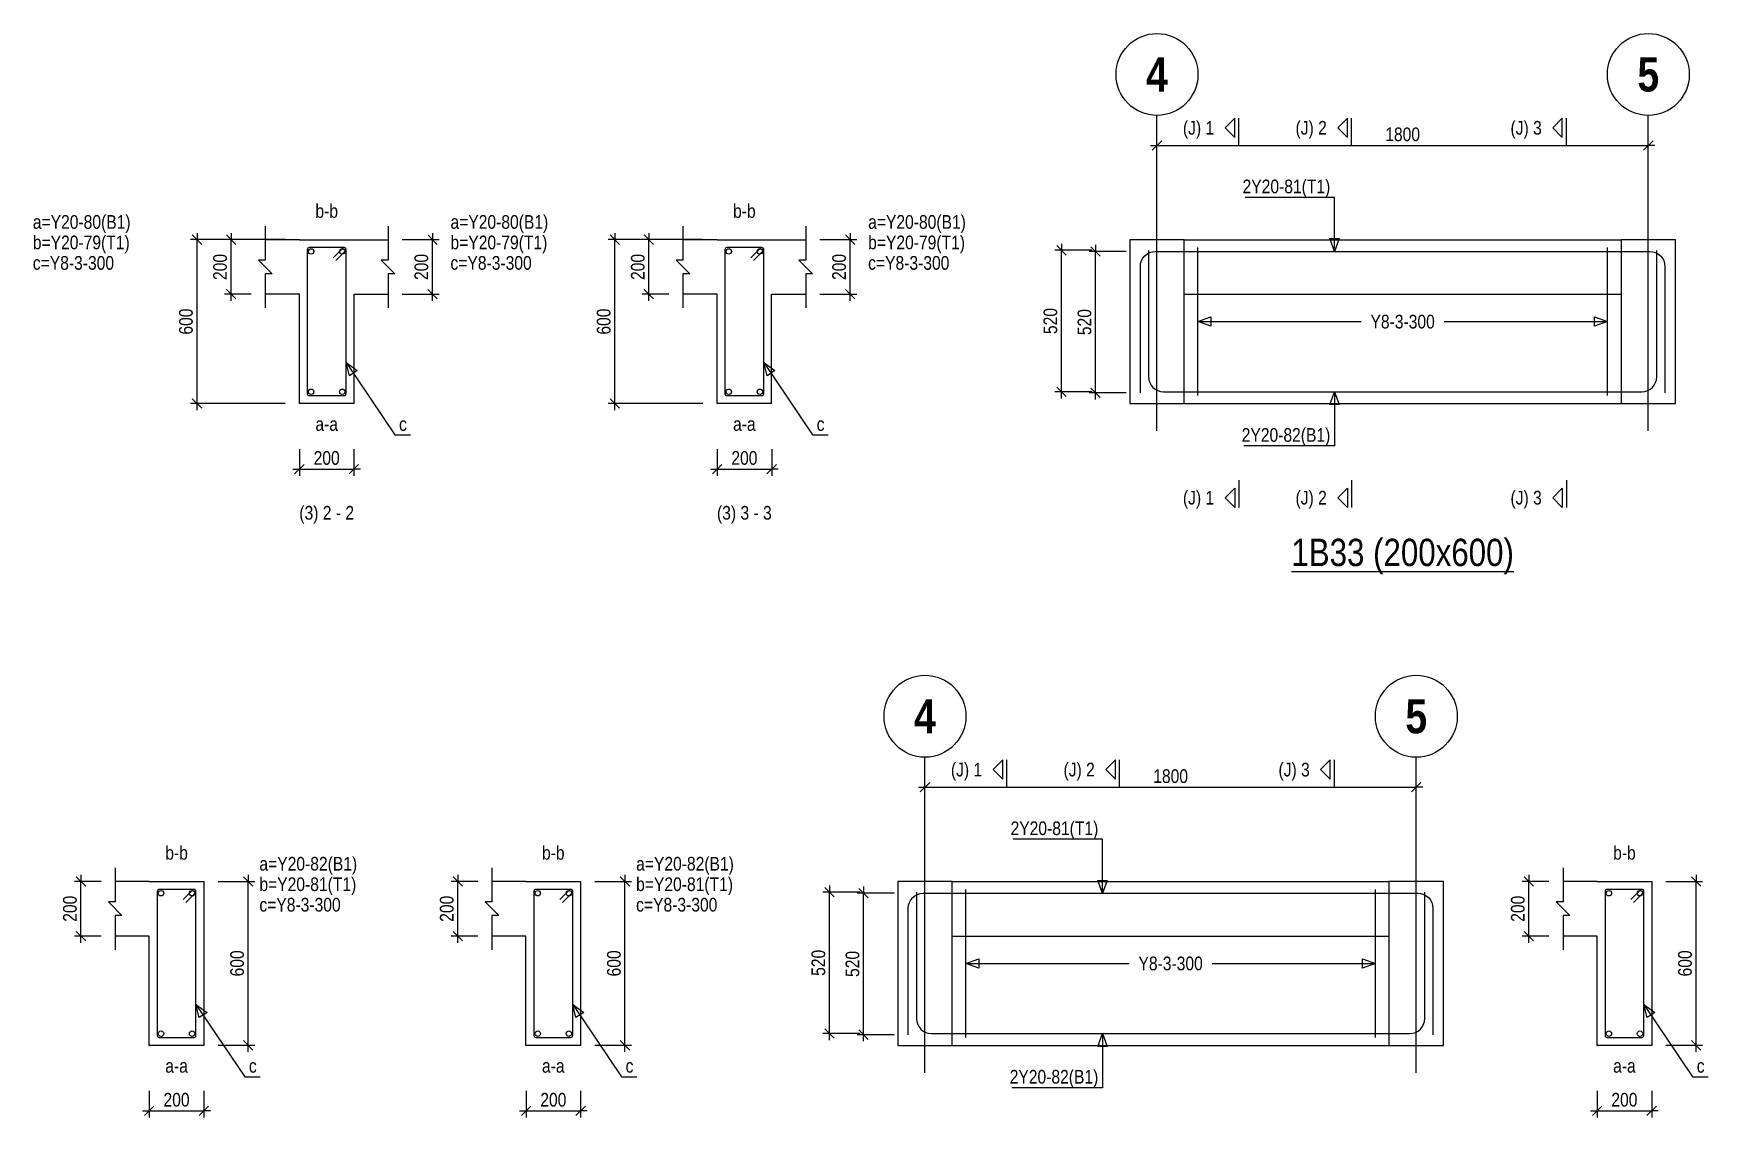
# Model space of a CAD drawing. Extents: x 0 to 206258, y -403073 to 0.
# Drawn here: x 20177 to 32443, y -327603 to -319664 of the extents above; entities that cross this region are included whole.
import ezdxf
from ezdxf.enums import TextEntityAlignment as Align
from ezdxf.lldxf.tags import DXFTag

# ---------------------------------------------------------------- set-up
doc = ezdxf.new("R2010")
doc.units = 0
doc.header["$LTSCALE"] = 1000
for name, color, linetype in [('Axis Circle(Dir 2)', 150, 'Continuous'), ('Axis Label(Dir 1)', 7, 'Continuous'), ('Axis Line(Dir 2)', 150, 'CENTER2'), ('Break Line', 5, 'Continuous'), ('Dimension Line', 5, 'Continuous'), ('Front Elevation Line', 40, 'Continuous'), ('Leader Line', 5, 'Continuous'), ('Link Line', 3, 'Continuous'), ('Rebar Label', 6, 'Continuous'), ('Rebar Line', 7, 'Continuous'), ('Section Label', 1, 'Continuous'), ('Section Line', 1, 'Continuous'), ('Top Rebar Label', 6, 'Continuous'), ('Top Rebar Line', 7, 'Continuous')]:
    doc.layers.add(name, color=color, linetype=linetype)
for name, color, linetype, true_color in [('Back Elevation Line', 191, 'HIDDEN2', 0xd4aaff), ('Beam Label(D)', 94, 'Continuous', 0x008100), ('Beam Line(D)', 112, 'Continuous', 0x00bd5e), ('Link Label', 94, 'Continuous', 0x008100)]:
    doc.layers.add(name, color=color, linetype=linetype, true_color=true_color)
doc.styles.add('Axis Label(Dir 1)', font='ARIALNB.TTF', dxfattribs={"height": 250})
doc.styles.add('Beam Label(D)', font='ARIALN.TTF', dxfattribs={"height": 200})
doc.styles.add('Dimension Text', font='ARIALN.TTF', dxfattribs={"height": 100})
doc.styles.add('Link Label', font='ARIALN.TTF', dxfattribs={"height": 100})
doc.styles.add('Rebar Label', font='ARIALN.TTF', dxfattribs={"height": 100})
doc.styles.add('Section Label', font='ARIALN.TTF', dxfattribs={"height": 100})
doc.styles.add('Top Rebar Label', font='ARIALN.TTF', dxfattribs={"height": 100})
tags = doc.linetypes.add('CENTER2', pattern=[1.125, 0.75, -0.125, 0.125, -0.125]).pattern_tags.tags
tags[10:11] = [DXFTag(74, 4), DXFTag(75, 0), DXFTag(340, '0'), DXFTag(46, 0.0), DXFTag(50, 0.0), DXFTag(44, 0.0), DXFTag(45, 0.0)]
tags[8:9] = [DXFTag(74, 4), DXFTag(75, 0), DXFTag(340, '0'), DXFTag(46, 0.0), DXFTag(50, 0.0), DXFTag(44, 0.0), DXFTag(45, 0.0)]
tags[6:7] = [DXFTag(74, 4), DXFTag(75, 0), DXFTag(340, '0'), DXFTag(46, 0.0), DXFTag(50, 0.0), DXFTag(44, 0.0), DXFTag(45, 0.0)]
tags[4:5] = [DXFTag(74, 4), DXFTag(75, 0), DXFTag(340, '0'), DXFTag(46, 0.0), DXFTag(50, 0.0), DXFTag(44, 0.0), DXFTag(45, 0.0)]
tags = doc.linetypes.add('HIDDEN2', pattern=[0.1875, 0.125, -0.0625]).pattern_tags.tags
tags[6:7] = [DXFTag(74, 4), DXFTag(75, 0), DXFTag(340, '0'), DXFTag(46, 0.0), DXFTag(50, 0.0), DXFTag(44, 0.0), DXFTag(45, 0.0)]
tags[4:5] = [DXFTag(74, 4), DXFTag(75, 0), DXFTag(340, '0'), DXFTag(46, 0.0), DXFTag(50, 0.0), DXFTag(44, 0.0), DXFTag(45, 0.0)]
doc.dimstyles.new('BEAM', dxfattribs={"dimtxt": 100, "dimasz": 30, "dimexe": 48.3, "dimexo": 103.5, "dimgap": 30, "dimtad": 1, "dimtoh": 1, "dimdec": 1, "dimlfac": 0.5, "dimdsep": 46, "dimtxsty": 'Dimension Text', "dimblk": 'PCDIM_TICK', "dimcen": 0.09, "dimclrd": 5, "dimclre": 5, "dimclrt": 5, "dimadec": 1, "dimazin": 0, "dimtp": 1, "dimtm": 1, "dimtfac": 1, "dimtdec": 4, "dimtofl": 0, "dimtmove": 0, "dimatfit": 3, "dimfxl": 1, "dimtolj": 1, "dimtzin": 0, "dimarcsym": 0})

# ---------------------------------------------------------------- blocks, each defined once
blk = doc.blocks.new('PCDIM_TICK')
at = {"layer": 'Dimension Line', "color": 0, "transparency": 33554687}
for p, q in [((1.15, 1.15), (-1.15, -1.15)), ((1.61, 0), (0, 0))]:
    blk.add_line(p, q, dxfattribs=at)
blk = doc.blocks.new('*U3908')
at = {"layer": 'Dimension Line', "color": 5, "true_color": 0x0000ff, "transparency": 16777216}
for p, q in [((22879, -321174), (23149, -321174)), ((23100, -321574), (23100, -321174)), ((22879, -321574), (23149, -321574))]:
    blk.add_line(p, q, dxfattribs=at)
at = {"layer": 'Dimension Line', "color": 5, "true_color": 0x0000ff, "transparency": 16777216, "xscale": 30, "yscale": 30}
for p, rotation in [((23100, -321174), 89.99999999999447), ((23100, -321574), 269.9999999999834)]:
    blk.add_blockref('PCDIM_TICK', p, dxfattribs=dict(at, rotation=rotation))
at = {"layer": 'Dimension Line', "color": 5, "true_color": 0x0000ff, "transparency": 16777216, "insert": (23070, -321374), "char_height": 100, "width": 182.77, "attachment_point": 8, "rotation": 90, "style": 'Dimension Text'}
blk.add_mtext('200', dxfattribs=at)
blk = doc.blocks.new('*U3909')
at = {"layer": 'Dimension Line', "color": 5, "true_color": 0x0000ff, "transparency": 16777216}
for p, q in [((21772, -321174), (21577, -321174)), ((21625, -321574), (21625, -321174)), ((21772, -321574), (21577, -321574))]:
    blk.add_line(p, q, dxfattribs=at)
at = {"layer": 'Dimension Line', "color": 5, "true_color": 0x0000ff, "transparency": 16777216, "xscale": 30, "yscale": 30}
for p, rotation in [((21625, -321174), 89.99999999999447), ((21625, -321574), 269.9999999999834)]:
    blk.add_blockref('PCDIM_TICK', p, dxfattribs=dict(at, rotation=rotation))
at = {"layer": 'Dimension Line', "color": 5, "true_color": 0x0000ff, "transparency": 16777216, "insert": (21595, -321374), "char_height": 100, "width": 182.77, "attachment_point": 8, "rotation": 90, "style": 'Dimension Text'}
blk.add_mtext('200', dxfattribs=at)
blk = doc.blocks.new('*U3910')
at = {"layer": 'Dimension Line', "color": 5, "true_color": 0x0000ff, "transparency": 16777216}
for p, q in [((22022, -321174), (21327, -321174)), ((21375, -322374), (21375, -321174)), ((22022, -322374), (21327, -322374))]:
    blk.add_line(p, q, dxfattribs=at)
at = {"layer": 'Dimension Line', "color": 5, "true_color": 0x0000ff, "transparency": 16777216, "xscale": 30, "yscale": 30}
for p, rotation in [((21375, -321174), 89.99999999999447), ((21375, -322374), 269.9999999999834)]:
    blk.add_blockref('PCDIM_TICK', p, dxfattribs=dict(at, rotation=rotation))
at = {"layer": 'Dimension Line', "color": 5, "true_color": 0x0000ff, "transparency": 16777216, "insert": (21345, -321774), "char_height": 100, "width": 181.97, "attachment_point": 8, "rotation": 90, "style": 'Dimension Text'}
blk.add_mtext('600', dxfattribs=at)
blk = doc.blocks.new('*U3911')
at = {"layer": 'Dimension Line', "color": 5, "true_color": 0x0000ff, "transparency": 16777216}
for p, q in [((22125, -322708), (22125, -322903)), ((22525, -322708), (22525, -322903)), ((22125, -322854), (22525, -322854))]:
    blk.add_line(p, q, dxfattribs=at)
at = {"layer": 'Dimension Line', "color": 5, "true_color": 0x0000ff, "transparency": 16777216, "xscale": 30, "yscale": 30, "rotation": 180.0000000000004}
blk.add_blockref('PCDIM_TICK', (22125, -322854), dxfattribs=at)
at = {"layer": 'Dimension Line', "color": 5, "true_color": 0x0000ff, "transparency": 16777216, "xscale": 30, "yscale": 30}
blk.add_blockref('PCDIM_TICK', (22525, -322854), dxfattribs=at)
at = {"layer": 'Dimension Line', "color": 5, "true_color": 0x0000ff, "transparency": 16777216, "insert": (22325, -322824), "char_height": 100, "width": 182.77, "attachment_point": 8, "style": 'Dimension Text'}
blk.add_mtext('200', dxfattribs=at)
blk = doc.blocks.new('*U3912')
at = {"layer": 'Dimension Line', "color": 5, "true_color": 0x0000ff, "transparency": 16777216}
for p, q in [((25939, -321174), (26209, -321174)), ((26161, -321574), (26161, -321174)), ((25939, -321574), (26209, -321574))]:
    blk.add_line(p, q, dxfattribs=at)
at = {"layer": 'Dimension Line', "color": 5, "true_color": 0x0000ff, "transparency": 16777216, "xscale": 30, "yscale": 30}
for p, rotation in [((26161, -321174), 89.99999999999447), ((26161, -321574), 269.9999999999834)]:
    blk.add_blockref('PCDIM_TICK', p, dxfattribs=dict(at, rotation=rotation))
at = {"layer": 'Dimension Line', "color": 5, "true_color": 0x0000ff, "transparency": 16777216, "insert": (26131, -321374), "char_height": 100, "width": 182.77, "attachment_point": 8, "rotation": 90, "style": 'Dimension Text'}
blk.add_mtext('200', dxfattribs=at)
blk = doc.blocks.new('*U3913')
at = {"layer": 'Dimension Line', "color": 5, "true_color": 0x0000ff, "transparency": 16777216}
for p, q in [((24832, -321174), (24637, -321174)), ((24686, -321574), (24686, -321174)), ((24832, -321574), (24637, -321574))]:
    blk.add_line(p, q, dxfattribs=at)
at = {"layer": 'Dimension Line', "color": 5, "true_color": 0x0000ff, "transparency": 16777216, "xscale": 30, "yscale": 30}
for p, rotation in [((24686, -321174), 89.99999999999447), ((24686, -321574), 269.9999999999834)]:
    blk.add_blockref('PCDIM_TICK', p, dxfattribs=dict(at, rotation=rotation))
at = {"layer": 'Dimension Line', "color": 5, "true_color": 0x0000ff, "transparency": 16777216, "insert": (24656, -321374), "char_height": 100, "width": 182.77, "attachment_point": 8, "rotation": 90, "style": 'Dimension Text'}
blk.add_mtext('200', dxfattribs=at)
blk = doc.blocks.new('*U3914')
at = {"layer": 'Dimension Line', "color": 5, "true_color": 0x0000ff, "transparency": 16777216}
for p, q in [((25082, -321174), (24387, -321174)), ((24436, -322374), (24436, -321174)), ((25082, -322374), (24387, -322374))]:
    blk.add_line(p, q, dxfattribs=at)
at = {"layer": 'Dimension Line', "color": 5, "true_color": 0x0000ff, "transparency": 16777216, "xscale": 30, "yscale": 30}
for p, rotation in [((24436, -321174), 89.99999999999447), ((24436, -322374), 269.9999999999834)]:
    blk.add_blockref('PCDIM_TICK', p, dxfattribs=dict(at, rotation=rotation))
at = {"layer": 'Dimension Line', "color": 5, "true_color": 0x0000ff, "transparency": 16777216, "insert": (24406, -321774), "char_height": 100, "width": 181.97, "attachment_point": 8, "rotation": 90, "style": 'Dimension Text'}
blk.add_mtext('600', dxfattribs=at)
blk = doc.blocks.new('*U3915')
at = {"layer": 'Dimension Line', "color": 5, "true_color": 0x0000ff, "transparency": 16777216}
for p, q in [((25186, -322708), (25186, -322903)), ((25586, -322708), (25586, -322903)), ((25186, -322854), (25586, -322854))]:
    blk.add_line(p, q, dxfattribs=at)
at = {"layer": 'Dimension Line', "color": 5, "true_color": 0x0000ff, "transparency": 16777216, "xscale": 30, "yscale": 30, "rotation": 180.0000000000004}
blk.add_blockref('PCDIM_TICK', (25186, -322854), dxfattribs=at)
at = {"layer": 'Dimension Line', "color": 5, "true_color": 0x0000ff, "transparency": 16777216, "xscale": 30, "yscale": 30}
blk.add_blockref('PCDIM_TICK', (25586, -322854), dxfattribs=at)
at = {"layer": 'Dimension Line', "color": 5, "true_color": 0x0000ff, "transparency": 16777216, "insert": (25386, -322824), "char_height": 100, "width": 182.77, "attachment_point": 8, "style": 'Dimension Text'}
blk.add_mtext('200', dxfattribs=at)
blk = doc.blocks.new('*U3916')
at = {"layer": 'Dimension Line', "color": 5, "true_color": 0x0000ff, "transparency": 16777216}
for p, q in [((28184, -321260), (27911, -321260)), ((27959, -322296), (27959, -321260)), ((28184, -322296), (27911, -322296))]:
    blk.add_line(p, q, dxfattribs=at)
at = {"layer": 'Dimension Line', "color": 5, "true_color": 0x0000ff, "transparency": 16777216, "xscale": 30, "yscale": 30}
for p, rotation in [((27959, -321260), 89.99999999999447), ((27959, -322296), 269.9999999999834)]:
    blk.add_blockref('PCDIM_TICK', p, dxfattribs=dict(at, rotation=rotation))
at = {"layer": 'Dimension Line', "color": 5, "true_color": 0x0000ff, "transparency": 16777216, "insert": (27929, -321778), "char_height": 100, "width": 181.5, "attachment_point": 8, "rotation": 90, "style": 'Dimension Text'}
blk.add_mtext('520', dxfattribs=at)
blk = doc.blocks.new('*U3917')
at = {"layer": 'Dimension Line', "color": 5, "true_color": 0x0000ff, "transparency": 16777216}
for p, q in [((27934, -321252), (27661, -321252)), ((27709, -322288), (27709, -321252)), ((27934, -322288), (27661, -322288))]:
    blk.add_line(p, q, dxfattribs=at)
at = {"layer": 'Dimension Line', "color": 5, "true_color": 0x0000ff, "transparency": 16777216, "xscale": 30, "yscale": 30}
for p, rotation in [((27709, -321252), 89.99999999999447), ((27709, -322288), 269.9999999999834)]:
    blk.add_blockref('PCDIM_TICK', p, dxfattribs=dict(at, rotation=rotation))
at = {"layer": 'Dimension Line', "color": 5, "true_color": 0x0000ff, "transparency": 16777216, "insert": (27679, -321770), "char_height": 100, "width": 181.5, "attachment_point": 8, "rotation": 90, "style": 'Dimension Text'}
blk.add_mtext('520', dxfattribs=at)
blk = doc.blocks.new('*U3918')
at = {"layer": 'Dimension Line', "color": 5, "true_color": 0x0000ff, "transparency": 16777216}
for p, q in [((28409, -320631), (28409, -320436)), ((28409, -320484), (32009, -320484)), ((32009, -320631), (32009, -320436))]:
    blk.add_line(p, q, dxfattribs=at)
at = {"layer": 'Dimension Line', "color": 5, "true_color": 0x0000ff, "transparency": 16777216, "xscale": 30, "yscale": 30, "rotation": 180.0000000000004}
blk.add_blockref('PCDIM_TICK', (28409, -320484), dxfattribs=at)
at = {"layer": 'Dimension Line', "color": 5, "true_color": 0x0000ff, "transparency": 16777216, "xscale": 30, "yscale": 30}
blk.add_blockref('PCDIM_TICK', (32009, -320484), dxfattribs=at)
at = {"layer": 'Dimension Line', "color": 5, "true_color": 0x0000ff, "transparency": 16777216, "insert": (30209, -320454), "char_height": 100, "width": 238.4, "attachment_point": 8, "style": 'Dimension Text'}
blk.add_mtext('1800', dxfattribs=at)
blk = doc.blocks.new('*U3946')
at = {"layer": 'Dimension Line', "color": 5, "true_color": 0x0000ff, "transparency": 16777216}
for p, q in [((21529, -325874), (21799, -325874)), ((21750, -327074), (21750, -325874)), ((21529, -327074), (21799, -327074))]:
    blk.add_line(p, q, dxfattribs=at)
at = {"layer": 'Dimension Line', "color": 5, "true_color": 0x0000ff, "transparency": 16777216, "xscale": 30, "yscale": 30}
for p, rotation in [((21750, -325874), 89.99999999999447), ((21750, -327074), 269.9999999999834)]:
    blk.add_blockref('PCDIM_TICK', p, dxfattribs=dict(at, rotation=rotation))
at = {"layer": 'Dimension Line', "color": 5, "true_color": 0x0000ff, "transparency": 16777216, "insert": (21720, -326474), "char_height": 100, "width": 181.97, "attachment_point": 8, "rotation": 90, "style": 'Dimension Text'}
blk.add_mtext('600', dxfattribs=at)
blk = doc.blocks.new('*U3947')
at = {"layer": 'Dimension Line', "color": 5, "true_color": 0x0000ff, "transparency": 16777216}
for p, q in [((20672, -325874), (20477, -325874)), ((20525, -326274), (20525, -325874)), ((20672, -326274), (20477, -326274))]:
    blk.add_line(p, q, dxfattribs=at)
at = {"layer": 'Dimension Line', "color": 5, "true_color": 0x0000ff, "transparency": 16777216, "xscale": 30, "yscale": 30}
for p, rotation in [((20525, -325874), 89.99999999999447), ((20525, -326274), 269.9999999999834)]:
    blk.add_blockref('PCDIM_TICK', p, dxfattribs=dict(at, rotation=rotation))
at = {"layer": 'Dimension Line', "color": 5, "true_color": 0x0000ff, "transparency": 16777216, "insert": (20495, -326074), "char_height": 100, "width": 182.77, "attachment_point": 8, "rotation": 90, "style": 'Dimension Text'}
blk.add_mtext('200', dxfattribs=at)
blk = doc.blocks.new('*U3948')
at = {"layer": 'Dimension Line', "color": 5, "true_color": 0x0000ff, "transparency": 16777216}
for p, q in [((21025, -327408), (21025, -327603)), ((21425, -327408), (21425, -327603)), ((21025, -327554), (21425, -327554))]:
    blk.add_line(p, q, dxfattribs=at)
at = {"layer": 'Dimension Line', "color": 5, "true_color": 0x0000ff, "transparency": 16777216, "xscale": 30, "yscale": 30, "rotation": 180.0000000000004}
blk.add_blockref('PCDIM_TICK', (21025, -327554), dxfattribs=at)
at = {"layer": 'Dimension Line', "color": 5, "true_color": 0x0000ff, "transparency": 16777216, "xscale": 30, "yscale": 30}
blk.add_blockref('PCDIM_TICK', (21425, -327554), dxfattribs=at)
at = {"layer": 'Dimension Line', "color": 5, "true_color": 0x0000ff, "transparency": 16777216, "insert": (21225, -327524), "char_height": 100, "width": 182.77, "attachment_point": 8, "style": 'Dimension Text'}
blk.add_mtext('200', dxfattribs=at)
blk = doc.blocks.new('*U3949')
at = {"layer": 'Dimension Line', "color": 5, "true_color": 0x0000ff, "transparency": 16777216}
for p, q in [((24289, -325874), (24559, -325874)), ((24511, -327074), (24511, -325874)), ((24289, -327074), (24559, -327074))]:
    blk.add_line(p, q, dxfattribs=at)
at = {"layer": 'Dimension Line', "color": 5, "true_color": 0x0000ff, "transparency": 16777216, "xscale": 30, "yscale": 30}
for p, rotation in [((24511, -325874), 89.99999999999447), ((24511, -327074), 269.9999999999834)]:
    blk.add_blockref('PCDIM_TICK', p, dxfattribs=dict(at, rotation=rotation))
at = {"layer": 'Dimension Line', "color": 5, "true_color": 0x0000ff, "transparency": 16777216, "insert": (24481, -326474), "char_height": 100, "width": 181.97, "attachment_point": 8, "rotation": 90, "style": 'Dimension Text'}
blk.add_mtext('600', dxfattribs=at)
blk = doc.blocks.new('*U3950')
at = {"layer": 'Dimension Line', "color": 5, "true_color": 0x0000ff, "transparency": 16777216}
for p, q in [((23432, -325874), (23237, -325874)), ((23286, -326274), (23286, -325874)), ((23432, -326274), (23237, -326274))]:
    blk.add_line(p, q, dxfattribs=at)
at = {"layer": 'Dimension Line', "color": 5, "true_color": 0x0000ff, "transparency": 16777216, "xscale": 30, "yscale": 30}
for p, rotation in [((23286, -325874), 89.99999999999447), ((23286, -326274), 269.9999999999834)]:
    blk.add_blockref('PCDIM_TICK', p, dxfattribs=dict(at, rotation=rotation))
at = {"layer": 'Dimension Line', "color": 5, "true_color": 0x0000ff, "transparency": 16777216, "insert": (23256, -326074), "char_height": 100, "width": 182.77, "attachment_point": 8, "rotation": 90, "style": 'Dimension Text'}
blk.add_mtext('200', dxfattribs=at)
blk = doc.blocks.new('*U3951')
at = {"layer": 'Dimension Line', "color": 5, "true_color": 0x0000ff, "transparency": 16777216}
for p, q in [((23786, -327408), (23786, -327603)), ((24186, -327408), (24186, -327603)), ((23786, -327554), (24186, -327554))]:
    blk.add_line(p, q, dxfattribs=at)
at = {"layer": 'Dimension Line', "color": 5, "true_color": 0x0000ff, "transparency": 16777216, "xscale": 30, "yscale": 30, "rotation": 180.0000000000004}
blk.add_blockref('PCDIM_TICK', (23786, -327554), dxfattribs=at)
at = {"layer": 'Dimension Line', "color": 5, "true_color": 0x0000ff, "transparency": 16777216, "xscale": 30, "yscale": 30}
blk.add_blockref('PCDIM_TICK', (24186, -327554), dxfattribs=at)
at = {"layer": 'Dimension Line', "color": 5, "true_color": 0x0000ff, "transparency": 16777216, "insert": (23986, -327524), "char_height": 100, "width": 182.77, "attachment_point": 8, "style": 'Dimension Text'}
blk.add_mtext('200', dxfattribs=at)
blk = doc.blocks.new('*U3952')
at = {"layer": 'Dimension Line', "color": 5, "true_color": 0x0000ff, "transparency": 16777216}
for p, q in [((26484, -325960), (26211, -325960)), ((26259, -326996), (26259, -325960)), ((26484, -326996), (26211, -326996))]:
    blk.add_line(p, q, dxfattribs=at)
at = {"layer": 'Dimension Line', "color": 5, "true_color": 0x0000ff, "transparency": 16777216, "xscale": 30, "yscale": 30}
for p, rotation in [((26259, -325960), 89.99999999999447), ((26259, -326996), 269.9999999999834)]:
    blk.add_blockref('PCDIM_TICK', p, dxfattribs=dict(at, rotation=rotation))
at = {"layer": 'Dimension Line', "color": 5, "true_color": 0x0000ff, "transparency": 16777216, "insert": (26229, -326478), "char_height": 100, "width": 181.5, "attachment_point": 8, "rotation": 90, "style": 'Dimension Text'}
blk.add_mtext('520', dxfattribs=at)
blk = doc.blocks.new('*U3953')
at = {"layer": 'Dimension Line', "color": 5, "true_color": 0x0000ff, "transparency": 16777216}
for p, q in [((26234, -325952), (25961, -325952)), ((26009, -326988), (26009, -325952)), ((26234, -326988), (25961, -326988))]:
    blk.add_line(p, q, dxfattribs=at)
at = {"layer": 'Dimension Line', "color": 5, "true_color": 0x0000ff, "transparency": 16777216, "xscale": 30, "yscale": 30}
for p, rotation in [((26009, -325952), 89.99999999999447), ((26009, -326988), 269.9999999999834)]:
    blk.add_blockref('PCDIM_TICK', p, dxfattribs=dict(at, rotation=rotation))
at = {"layer": 'Dimension Line', "color": 5, "true_color": 0x0000ff, "transparency": 16777216, "insert": (25979, -326470), "char_height": 100, "width": 181.5, "attachment_point": 8, "rotation": 90, "style": 'Dimension Text'}
blk.add_mtext('520', dxfattribs=at)
blk = doc.blocks.new('*U3954')
at = {"layer": 'Dimension Line', "color": 5, "true_color": 0x0000ff, "transparency": 16777216}
for p, q in [((26709, -325331), (26709, -325136)), ((30309, -325331), (30309, -325136)), ((26709, -325184), (30309, -325184))]:
    blk.add_line(p, q, dxfattribs=at)
at = {"layer": 'Dimension Line', "color": 5, "true_color": 0x0000ff, "transparency": 16777216, "xscale": 30, "yscale": 30, "rotation": 180.0000000000004}
blk.add_blockref('PCDIM_TICK', (26709, -325184), dxfattribs=at)
at = {"layer": 'Dimension Line', "color": 5, "true_color": 0x0000ff, "transparency": 16777216, "xscale": 30, "yscale": 30}
blk.add_blockref('PCDIM_TICK', (30309, -325184), dxfattribs=at)
at = {"layer": 'Dimension Line', "color": 5, "true_color": 0x0000ff, "transparency": 16777216, "insert": (28509, -325154), "char_height": 100, "width": 238.4, "attachment_point": 8, "style": 'Dimension Text'}
blk.add_mtext('1800', dxfattribs=at)
blk = doc.blocks.new('*U3955')
at = {"layer": 'Dimension Line', "color": 5, "true_color": 0x0000ff, "transparency": 16777216}
for p, q in [((32138, -325874), (32407, -325874)), ((32359, -327074), (32359, -325874)), ((32138, -327074), (32407, -327074))]:
    blk.add_line(p, q, dxfattribs=at)
at = {"layer": 'Dimension Line', "color": 5, "true_color": 0x0000ff, "transparency": 16777216, "xscale": 30, "yscale": 30}
for p, rotation in [((32359, -325874), 89.99999999999447), ((32359, -327074), 269.9999999999834)]:
    blk.add_blockref('PCDIM_TICK', p, dxfattribs=dict(at, rotation=rotation))
at = {"layer": 'Dimension Line', "color": 5, "true_color": 0x0000ff, "transparency": 16777216, "insert": (32329, -326474), "char_height": 100, "width": 181.97, "attachment_point": 8, "rotation": 90, "style": 'Dimension Text'}
blk.add_mtext('600', dxfattribs=at)
blk = doc.blocks.new('*U3956')
at = {"layer": 'Dimension Line', "color": 5, "true_color": 0x0000ff, "transparency": 16777216}
for p, q in [((31281, -325874), (31086, -325874)), ((31134, -326274), (31134, -325874)), ((31281, -326274), (31086, -326274))]:
    blk.add_line(p, q, dxfattribs=at)
at = {"layer": 'Dimension Line', "color": 5, "true_color": 0x0000ff, "transparency": 16777216, "xscale": 30, "yscale": 30}
for p, rotation in [((31134, -325874), 89.99999999999447), ((31134, -326274), 269.9999999999834)]:
    blk.add_blockref('PCDIM_TICK', p, dxfattribs=dict(at, rotation=rotation))
at = {"layer": 'Dimension Line', "color": 5, "true_color": 0x0000ff, "transparency": 16777216, "insert": (31104, -326074), "char_height": 100, "width": 182.77, "attachment_point": 8, "rotation": 90, "style": 'Dimension Text'}
blk.add_mtext('200', dxfattribs=at)
blk = doc.blocks.new('*U3957')
at = {"layer": 'Dimension Line', "color": 5, "true_color": 0x0000ff, "transparency": 16777216}
for p, q in [((31634, -327408), (31634, -327603)), ((32034, -327408), (32034, -327603)), ((31634, -327554), (32034, -327554))]:
    blk.add_line(p, q, dxfattribs=at)
at = {"layer": 'Dimension Line', "color": 5, "true_color": 0x0000ff, "transparency": 16777216, "xscale": 30, "yscale": 30, "rotation": 180.0000000000004}
blk.add_blockref('PCDIM_TICK', (31634, -327554), dxfattribs=at)
at = {"layer": 'Dimension Line', "color": 5, "true_color": 0x0000ff, "transparency": 16777216, "xscale": 30, "yscale": 30}
blk.add_blockref('PCDIM_TICK', (32034, -327554), dxfattribs=at)
at = {"layer": 'Dimension Line', "color": 5, "true_color": 0x0000ff, "transparency": 16777216, "insert": (31834, -327524), "char_height": 100, "width": 182.77, "attachment_point": 8, "style": 'Dimension Text'}
blk.add_mtext('200', dxfattribs=at)

msp = doc.modelspace()

# ---------------------------------------------------------------- linework, layer by layer
at = {"layer": 'Axis Circle(Dir 2)', "transparency": 33554687}
for centre in [(28409.055, -319964.284), (32009.055, -319964.284), (26709.055, -324664.284), (30309.055, -324664.284)]:
    msp.add_circle(centre, 300, dxfattribs=at)
at = {"layer": 'Axis Line(Dir 2)', "transparency": 33554687}
for points in [[(28409.055, -322574.284), (28409.055, -320264.284)], [(32009.055, -322574.284), (32009.055, -320264.284)], [(26709.055, -327274.284), (26709.055, -324964.284)], [(30309.055, -327274.284), (30309.055, -324964.284)]]:
    msp.add_lwpolyline(points, dxfattribs=at)
at = {"layer": 'Back Elevation Line', "transparency": 33554687}
for points in [[(28609.055, -321174.284), (28209.055, -321174.284)], [(28209.055, -321174.284), (28209.055, -322374.284)], [(28609.055, -322374.284), (28609.055, -321174.284)], [(32209.055, -321174.284), (31809.055, -321174.284)], [(31809.055, -321174.284), (31809.055, -322374.284)], [(32209.055, -322374.284), (32209.055, -321174.284)], [(28209.055, -322374.284), (28609.055, -322374.284)], [(31809.055, -322374.284), (32209.055, -322374.284)], [(26909.055, -325874.284), (26509.055, -325874.284)], [(26509.055, -325874.284), (26509.055, -327074.284)], [(26909.055, -327074.284), (26909.055, -325874.284)], [(30509.055, -325874.284), (30109.055, -325874.284)], [(30109.055, -325874.284), (30109.055, -327074.284)], [(30509.055, -327074.284), (30509.055, -325874.284)], [(26509.055, -327074.284), (26909.055, -327074.284)], [(30109.055, -327074.284), (30509.055, -327074.284)]]:
    msp.add_lwpolyline(points, dxfattribs=at)
at = {"layer": 'Beam Line(D)', "transparency": 33554687}
for points in [[(22125.384, -321174.284), (21875.384, -321174.284)], [(22125.384, -321174.284), (22525.384, -321174.284)], [(22125.384, -321174.284), (22125.384, -321174.284)], [(22525.384, -321174.284), (22525.384, -321174.284)], [(22525.384, -321174.284), (22775.384, -321174.284)], [(25185.623, -321174.284), (24935.623, -321174.284)], [(25185.623, -321174.284), (25585.623, -321174.284)], [(25185.623, -321174.284), (25185.623, -321174.284)], [(25585.623, -321174.284), (25585.623, -321174.284)], [(25585.623, -321174.284), (25835.623, -321174.284)], [(28209.055, -321174.284), (28209.055, -322374.284)], [(28609.055, -321174.284), (28209.055, -321174.284)], [(28609.055, -321174.284), (31809.055, -321174.284)], [(32209.055, -321174.284), (31809.055, -321174.284)], [(32209.055, -322374.284), (32209.055, -321174.284)], [(22525.384, -322374.284), (22125.384, -322374.284), (22125.384, -321574.284), (21875.384, -321574.284)], [(22525.384, -322374.284), (22525.384, -321574.284), (22775.384, -321574.284)], [(25585.623, -322374.284), (25185.623, -322374.284), (25185.623, -321574.284), (24935.623, -321574.284)], [(25585.623, -322374.284), (25585.623, -321574.284), (25835.623, -321574.284)], [(28209.055, -322374.284), (28609.055, -322374.284)], [(28609.055, -322374.284), (31809.055, -322374.284)], [(31809.055, -322374.284), (32209.055, -322374.284)], [(21025.384, -325874.284), (21425.384, -325874.284), (21425.384, -327074.284), (21025.384, -327074.284), (21025.384, -326274.284), (20775.384, -326274.284)], [(21025.384, -325874.284), (20775.384, -325874.284)], [(21025.384, -325874.284), (21025.384, -325874.284)], [(23785.623, -325874.284), (24185.623, -325874.284), (24185.623, -327074.284), (23785.623, -327074.284), (23785.623, -326274.284), (23535.623, -326274.284)], [(23785.623, -325874.284), (23535.623, -325874.284)], [(23785.623, -325874.284), (23785.623, -325874.284)], [(26509.055, -325874.284), (26509.055, -327074.284)], [(26909.055, -325874.284), (26509.055, -325874.284)], [(26909.055, -325874.284), (30109.055, -325874.284)], [(30509.055, -325874.284), (30109.055, -325874.284)], [(30509.055, -327074.284), (30509.055, -325874.284)], [(31634.055, -325874.284), (32034.055, -325874.284), (32034.055, -327074.284), (31634.055, -327074.284), (31634.055, -326274.284), (31384.055, -326274.284)], [(31634.055, -325874.284), (31384.055, -325874.284)], [(31634.055, -325874.284), (31634.055, -325874.284)], [(26509.055, -327074.284), (26909.055, -327074.284)], [(26909.055, -327074.284), (30109.055, -327074.284)], [(30109.055, -327074.284), (30509.055, -327074.284)]]:
    msp.add_lwpolyline(points, dxfattribs=at)
at = {"layer": 'Break Line', "transparency": 33554687}
for points in [[(21875.384, -321074.284), (21875.384, -321324.284), (21825.384, -321324.284), (21925.384, -321424.284), (21875.384, -321424.284), (21875.384, -321674.284)], [(22775.384, -321074.284), (22775.384, -321324.284), (22725.384, -321324.284), (22825.384, -321424.284), (22775.384, -321424.284), (22775.384, -321674.284)], [(24935.623, -321074.284), (24935.623, -321324.284), (24885.623, -321324.284), (24985.623, -321424.284), (24935.623, -321424.284), (24935.623, -321674.284)], [(25835.623, -321074.284), (25835.623, -321324.284), (25785.623, -321324.284), (25885.623, -321424.284), (25835.623, -321424.284), (25835.623, -321674.284)], [(20775.384, -325774.284), (20775.384, -326024.284), (20725.384, -326024.284), (20825.384, -326124.284), (20775.384, -326124.284), (20775.384, -326374.284)], [(23535.623, -325774.284), (23535.623, -326024.284), (23485.623, -326024.284), (23585.623, -326124.284), (23535.623, -326124.284), (23535.623, -326374.284)], [(31384.055, -325774.284), (31384.055, -326024.284), (31334.055, -326024.284), (31434.055, -326124.284), (31384.055, -326124.284), (31384.055, -326374.284)]]:
    msp.add_lwpolyline(points, dxfattribs=at)
at = {"layer": 'Front Elevation Line', "transparency": 33554687}
for points in [[(28609.055, -321174.284), (28209.055, -321174.284)], [(28209.055, -321174.284), (28209.055, -322374.284)], [(28609.055, -321174.284), (31809.055, -321174.284)], [(32209.055, -321174.284), (31809.055, -321174.284)], [(32209.055, -322374.284), (32209.055, -321174.284)], [(28609.055, -322374.284), (28609.055, -321574.284)], [(28609.055, -321574.284), (31809.055, -321574.284)], [(31809.055, -321574.284), (31809.055, -322374.284)], [(28209.055, -322374.284), (28609.055, -322374.284)], [(31809.055, -322374.284), (32209.055, -322374.284)], [(26909.055, -325874.284), (26509.055, -325874.284)], [(26509.055, -325874.284), (26509.055, -327074.284)], [(26909.055, -325874.284), (30109.055, -325874.284)], [(30509.055, -325874.284), (30109.055, -325874.284)], [(30509.055, -327074.284), (30509.055, -325874.284)], [(26909.055, -327074.284), (26909.055, -326274.284)], [(26909.055, -326274.284), (30109.055, -326274.284)], [(30109.055, -326274.284), (30109.055, -327074.284)], [(26509.055, -327074.284), (26909.055, -327074.284)], [(30109.055, -327074.284), (30509.055, -327074.284)]]:
    msp.add_lwpolyline(points, dxfattribs=at)
at = {"layer": 'Leader Line', "transparency": 33554687}
for points in [[(29709.055, -321260.284), (29709.055, -320864.284), (29054.064, -320864.284)], [(29674.853, -321166.314), (29743.257, -321166.314), (29709.055, -321260.284), (29674.853, -321166.314)], [(28709.055, -321774.284), (28803.024, -321740.082), (28803.024, -321808.486), (28709.055, -321774.284), (29904.411, -321774.284)], [(30513.699, -321774.284), (31709.055, -321774.284), (31615.086, -321808.486), (31615.086, -321740.082), (31709.055, -321774.284)], [(22548.325, -322133.008), (22491.641, -322171.297), (22467.384, -322074.283), (22548.325, -322133.008)], [(22467.384, -322074.283), (22825.384, -322604.284), (22938.514, -322604.284)], [(25608.564, -322133.009), (25551.88, -322171.298), (25527.623, -322074.284), (25608.564, -322133.009)], [(25527.623, -322074.284), (25885.623, -322604.284), (25998.752, -322604.284)], [(29709.055, -322288.284), (29709.055, -322684.284), (29046.382, -322684.284)], [(29743.257, -322382.253), (29674.853, -322382.253), (29709.055, -322288.284), (29743.257, -322382.253)], [(28009.055, -325960.284), (28009.055, -325564.284), (27354.064, -325564.284)], [(27974.853, -325866.314), (28043.257, -325866.314), (28009.055, -325960.284), (27974.853, -325866.314)], [(27009.055, -326474.284), (27103.024, -326440.082), (27103.024, -326508.486), (27009.055, -326474.284), (28204.411, -326474.284)], [(28813.699, -326474.284), (30009.055, -326474.284), (29915.086, -326508.486), (29915.086, -326440.082), (30009.055, -326474.284)], [(21448.325, -326833.008), (21391.641, -326871.297), (21367.384, -326774.283), (21448.325, -326833.008)], [(21367.384, -326774.283), (21725.384, -327304.284), (21838.514, -327304.284)], [(24208.564, -326833.009), (24151.88, -326871.298), (24127.623, -326774.284), (24208.564, -326833.009)], [(24127.623, -326774.284), (24485.623, -327304.284), (24598.752, -327304.284)], [(32056.996, -326833.009), (32000.312, -326871.297), (31976.055, -326774.284), (32056.996, -326833.009)], [(31976.055, -326774.284), (32334.055, -327304.284), (32447.184, -327304.284)], [(28009.055, -326988.284), (28009.055, -327384.284), (27346.382, -327384.284)], [(28043.257, -327082.253), (27974.853, -327082.253), (28009.055, -326988.284), (28043.257, -327082.253)]]:
    msp.add_lwpolyline(points, dxfattribs=at)
at = {"layer": 'Link Line', "transparency": 33554687}
for p, q in [((28709.055, -322316.284), (28709.055, -321232.284)), ((31709.055, -322316.284), (31709.055, -321232.284)), ((27009.055, -327016.284), (27009.055, -325932.284)), ((30009.055, -327016.284), (30009.055, -325932.284))]:
    msp.add_line(p, q, dxfattribs=at)
for points in [[(22392.573, -321326.894), (22463.284, -321256.183, 0.668178638), (22453.384, -321232.284), (22197.384, -321232.284, 0.414213562), (22183.384, -321246.284), (22183.384, -322302.284, 0.414213562), (22197.384, -322316.284), (22453.384, -322316.284, 0.414213562), (22467.384, -322302.284), (22467.384, -321246.284, 0.668178638), (22443.485, -321236.384), (22372.774, -321307.095)], [(25452.812, -321326.894), (25523.523, -321256.183, 0.668178638), (25513.623, -321232.284), (25257.623, -321232.284, 0.414213562), (25243.623, -321246.284), (25243.623, -322302.284, 0.414213562), (25257.623, -322316.284), (25513.623, -322316.284, 0.414213562), (25527.623, -322302.284), (25527.623, -321246.284, 0.668178638), (25503.724, -321236.384), (25433.013, -321307.095)], [(21292.573, -326026.894), (21363.284, -325956.183, 0.668178638), (21353.384, -325932.284), (21097.384, -325932.284, 0.414213562), (21083.384, -325946.284), (21083.384, -327002.284, 0.414213562), (21097.384, -327016.284), (21353.384, -327016.284, 0.414213562), (21367.384, -327002.284), (21367.384, -325946.284, 0.668178638), (21343.485, -325936.384), (21272.774, -326007.095)], [(24052.812, -326026.894), (24123.523, -325956.183, 0.668178638), (24113.623, -325932.284), (23857.623, -325932.284, 0.414213562), (23843.623, -325946.284), (23843.623, -327002.284, 0.414213562), (23857.623, -327016.284), (24113.623, -327016.284, 0.414213562), (24127.623, -327002.284), (24127.623, -325946.284, 0.668178638), (24103.724, -325936.384), (24033.013, -326007.095)], [(31901.244, -326026.894), (31971.955, -325956.183, 0.668178638), (31962.055, -325932.284), (31706.055, -325932.284, 0.414213562), (31692.055, -325946.284), (31692.055, -327002.284, 0.414213562), (31706.055, -327016.284), (31962.055, -327016.284, 0.414213562), (31976.055, -327002.284), (31976.055, -325946.284, 0.668178638), (31952.156, -325936.384), (31881.445, -326007.095)]]:
    msp.add_lwpolyline(points, format="xyb", dxfattribs=at)
at = {"layer": 'Rebar Line', "transparency": 33554687}
for points in [[(28347.055, -321252.284), (28347.055, -322178.328, 0.414213562), (28457.011, -322288.284), (31961.099, -322288.284, 0.414213543), (32071.055, -322178.328), (32071.055, -321252.284)], [(26647.055, -325952.284), (26647.055, -326878.328, 0.414213562), (26757.011, -326988.284), (30261.099, -326988.284, 0.414213543), (30371.055, -326878.328), (30371.055, -325952.284)]]:
    msp.add_lwpolyline(points, format="xyb", dxfattribs=at)
for centre in [(22211.384, -321260.284), (22439.384, -321260.284), (25271.623, -321260.284), (25499.623, -321260.284), (22211.384, -322288.284), (22439.384, -322288.284), (25271.623, -322288.284), (25499.623, -322288.284), (21111.384, -325960.284), (21339.384, -325960.284), (23871.623, -325960.284), (24099.623, -325960.284), (31720.055, -325960.284), (31948.055, -325960.284), (21111.384, -326988.284), (21339.384, -326988.284), (23871.623, -326988.284), (24099.623, -326988.284), (31720.055, -326988.284), (31948.055, -326988.284)]:
    msp.add_circle(centre, 20, dxfattribs=at)
at = {"layer": 'Section Line', "transparency": 33554687}
for points in [[(28979.055, -320284.284), (28908.344, -320354.994), (28979.055, -320425.705), (28979.055, -320284.284)], [(29009.055, -320484.284), (29009.055, -320284.284)], [(29804.055, -320284.284), (29733.344, -320354.994), (29804.055, -320425.705), (29804.055, -320284.284)], [(29834.055, -320484.284), (29834.055, -320284.284)], [(31379.055, -320284.284), (31308.344, -320354.994), (31379.055, -320425.705), (31379.055, -320284.284)], [(31409.055, -320484.284), (31409.055, -320284.284)], [(29009.055, -322934.284), (29009.055, -323134.284)], [(29834.055, -322934.284), (29834.055, -323134.284)], [(31409.055, -322934.284), (31409.055, -323134.284)], [(28979.055, -323134.284), (28979.055, -323134.284), (28908.344, -323063.573), (28979.055, -322992.862), (28979.055, -323134.284)], [(29804.055, -323134.284), (29804.055, -323134.284), (29733.344, -323063.573), (29804.055, -322992.862), (29804.055, -323134.284)], [(31379.055, -323134.284), (31379.055, -323134.284), (31308.344, -323063.573), (31379.055, -322992.862), (31379.055, -323134.284)], [(27279.055, -324984.284), (27208.344, -325054.994), (27279.055, -325125.705), (27279.055, -324984.284)], [(27309.055, -325184.284), (27309.055, -324984.284)], [(28104.055, -324984.284), (28033.344, -325054.994), (28104.055, -325125.705), (28104.055, -324984.284)], [(28134.055, -325184.284), (28134.055, -324984.284)], [(29679.055, -324984.284), (29608.344, -325054.994), (29679.055, -325125.705), (29679.055, -324984.284)], [(29709.055, -325184.284), (29709.055, -324984.284)]]:
    msp.add_lwpolyline(points, dxfattribs=at)
at = {"layer": 'Top Rebar Line', "transparency": 33554687}
for points in [[(28287.055, -322296.284), (28287.055, -321370.239, -0.414213562), (28397.011, -321260.284), (32021.099, -321260.284, -0.414213562), (32131.055, -321370.239), (32131.055, -322296.284)], [(26587.055, -326996.284), (26587.055, -326070.239, -0.414213562), (26697.011, -325960.284), (30321.099, -325960.284, -0.414213562), (30431.055, -326070.239), (30431.055, -326996.284)]]:
    msp.add_lwpolyline(points, format="xyb", dxfattribs=at)

# ---------------------------------------------------------------- texts
at = {"layer": 'Axis Label(Dir 1)', "transparency": 33554687, "style": 'Axis Label(Dir 1)'}
for s, p in [('4', (28409.055, -319964.284)), ('5', (32009.055, -319964.284)), ('4', (26709.055, -324664.284)), ('5', (30309.055, -324664.284))]:
    msp.add_text(s, height=250, dxfattribs=at).set_placement(p, align=Align.MIDDLE_CENTER)
at = {"layer": 'Beam Label(D)', "transparency": 33554687, "style": 'Beam Label(D)'}
msp.add_text('%%U1B33 (200x600)', height=200, dxfattribs=at).set_placement((30209.055, -323364.284), align=Align.TOP_CENTER)
at = {"layer": 'Link Label', "transparency": 33554687, "style": 'Link Label'}
for s, p in [(' c=Y8-3-300', (20140.146, -321394.284)), (' c=Y8-3-300', (23200.384, -321394.284)), (' c=Y8-3-300', (26260.623, -321394.284)), ('c', (22855.384, -322574.284)), ('c', (25915.623, -322574.284)), (' c=Y8-3-300', (21800.384, -326094.284)), (' c=Y8-3-300', (24560.623, -326094.284)), ('c', (21755.384, -327274.284)), ('c', (24515.623, -327274.284)), ('c', (32364.055, -327274.284))]:
    msp.add_text(s, height=100, dxfattribs=at).set_placement(p)
for p in [(30209.055, -321774.284), (28509.055, -326474.284)]:
    msp.add_text('Y8-3-300', height=100, dxfattribs=at).set_placement(p, align=Align.MIDDLE_CENTER)
at = {"layer": 'Rebar Label', "transparency": 33554687, "style": 'Rebar Label'}
for s, p in [(' a=Y20-80(B1)', (20140.146, -321094.284)), (' a=Y20-80(B1)', (23200.384, -321094.284)), (' a=Y20-80(B1)', (26260.623, -321094.284)), (' a=Y20-82(B1)', (21800.384, -325794.284)), (' a=Y20-82(B1)', (24560.623, -325794.284))]:
    msp.add_text(s, height=100, dxfattribs=at).set_placement(p)
for s, p in [('b-b', (22325.384, -321044.284)), ('b-b', (25385.623, -321044.284)), ('a-a', (22325.384, -322604.284)), ('a-a', (25385.623, -322604.284)), ('b-b', (21225.384, -325744.284)), ('b-b', (23985.623, -325744.284)), ('b-b', (31834.055, -325744.284)), ('a-a', (21225.384, -327304.284)), ('a-a', (23985.623, -327304.284)), ('a-a', (31834.055, -327304.284))]:
    msp.add_text(s, height=100, dxfattribs=at).set_placement(p, align=Align.BOTTOM_CENTER)
for p in [(29679.055, -322654.284), (27979.055, -327354.284)]:
    msp.add_text(' 2Y20-82(B1)', height=100, dxfattribs=at).set_placement(p, align=Align.RIGHT)
at = {"layer": 'Section Label', "transparency": 33554687, "style": 'Section Label'}
for s, p in [('(J) 1', (28828.344, -320354.994)), ('(J) 2', (29653.344, -320354.994)), ('(J) 3', (31228.344, -320354.994)), ('(J) 1', (28828.344, -323063.573)), ('(J) 2', (29653.344, -323063.573)), ('(J) 3', (31228.344, -323063.573)), ('(J) 1', (27128.344, -325054.994)), ('(J) 2', (27953.344, -325054.994)), ('(J) 3', (29528.344, -325054.994))]:
    msp.add_text(s, height=100, dxfattribs=at).set_placement(p, align=Align.MIDDLE_RIGHT)
for s, p in [('(3) 2 - 2', (22325.384, -323254.284)), ('(3) 3 - 3', (25385.623, -323254.284))]:
    msp.add_text(s, height=100, dxfattribs=at).set_placement(p, align=Align.BOTTOM_CENTER)
at = {"layer": 'Top Rebar Label', "transparency": 33554687, "style": 'Top Rebar Label'}
for p in [(29679.055, -320834.284), (27979.055, -325534.284)]:
    msp.add_text(' 2Y20-81(T1)', height=100, dxfattribs=at).set_placement(p, align=Align.RIGHT)
for s, p in [(' b=Y20-79(T1)', (20140.146, -321244.284)), (' b=Y20-79(T1)', (23200.384, -321244.284)), (' b=Y20-79(T1)', (26260.623, -321244.284)), (' b=Y20-81(T1)', (21800.384, -325944.284)), (' b=Y20-81(T1)', (24560.623, -325944.284))]:
    msp.add_text(s, height=100, dxfattribs=at).set_placement(p)

# ---------------------------------------------------------------- dimensions: what is measured, and where the dimension line sits
at = {"layer": 'Dimension Line', "transparency": 33554687}
for base, p1, p2, text, picture, middle in [((30209.055, -320484.284), (28409.055, -320734.284), (32009.055, -320734.284), '1800', '*U3918', (30209.055, -320484.284)), ((22325.384, -322854.284), (22125.384, -322604.284), (22525.384, -322604.284), '200', '*U3911', (22325.384, -322854.284)), ((25385.623, -322854.284), (25185.623, -322604.284), (25585.623, -322604.284), '200', '*U3915', (25385.623, -322854.284)), ((28509.055, -325184.284), (26709.055, -325434.284), (30309.055, -325434.284), '1800', '*U3954', (28509.055, -325184.284)), ((21225.384, -327554.284), (21025.384, -327304.284), (21425.384, -327304.284), '200', '*U3948', (21225.384, -327554.284)), ((23985.623, -327554.284), (23785.623, -327304.284), (24185.623, -327304.284), '200', '*U3951', (23985.623, -327554.284)), ((31834.055, -327554.284), (31634.055, -327304.284), (32034.055, -327304.284), '200', '*U3957', (31834.055, -327554.284))]:
    dim = msp.add_linear_dim(base=base, p1=p1, p2=p2, text=text, dimstyle='BEAM', override={"dimscale": 1, "dimtxt": 100, "dimasz": 30, "dimexe": 48.3, "dimexo": 103.5, "dimgap": 30, "dimtad": 1, "dimtih": 0, "dimdec": 1, "dimlfac": 0.5, "dimzin": 8, "dimlunit": 2, "dimpost": '', "dimtxsty": 'Dimension Text', "dimblk": 'PCDIM_TICK', "dimse1": 0, "dimse2": 0, "dimsd2": 0, "dimclrd": 5, "dimclre": 5, "dimclrt": 5, "dimaunit": 0, "dimadec": 1, "dimazin": 0, "dimtol": 0, "dimtp": 1, "dimtm": 1, "dimtmove": 0}, dxfattribs=at)
    dim.commit()
    dim.dimension.update_dxf_attribs({"geometry": picture, "text_midpoint": middle})
for base, p1, p2, text, picture, middle in [((21375.384, -321774.284), (22125.384, -322374.284), (22125.384, -321174.284), '600', '*U3910', (21375.384, -321774.284)), ((21625.384, -321374.284), (21875.384, -321574.284), (21875.384, -321174.284), '200', '*U3909', (21625.384, -321374.284)), ((23100.384, -321374.284), (22775.384, -321574.284), (22775.384, -321174.284), '200', '*U3908', (23100.384, -321374.284)), ((24435.623, -321774.284), (25185.623, -322374.284), (25185.623, -321174.284), '600', '*U3914', (24435.623, -321774.284)), ((24685.623, -321374.284), (24935.623, -321574.284), (24935.623, -321174.284), '200', '*U3913', (24685.623, -321374.284)), ((26160.623, -321374.284), (25835.623, -321574.284), (25835.623, -321174.284), '200', '*U3912', (26160.623, -321374.284)), ((27709.055, -321770.284), (28037.055, -322288.284), (28037.055, -321252.284), '520', '*U3917', (27709.055, -321770.284)), ((27959.055, -321778.284), (28287.055, -322296.284), (28287.055, -321260.284), '520', '*U3916', (27959.055, -321778.284)), ((20525.384, -326074.284), (20775.384, -326274.284), (20775.384, -325874.284), '200', '*U3947', (20525.384, -326074.284)), ((21750.384, -326474.284), (21425.384, -327074.284), (21425.384, -325874.284), '600', '*U3946', (21750.384, -326474.284)), ((23285.623, -326074.284), (23535.623, -326274.284), (23535.623, -325874.284), '200', '*U3950', (23285.623, -326074.284)), ((24510.623, -326474.284), (24185.623, -327074.284), (24185.623, -325874.284), '600', '*U3949', (24510.623, -326474.284)), ((26009.055, -326470.284), (26337.055, -326988.284), (26337.055, -325952.284), '520', '*U3953', (26009.055, -326470.284)), ((31134.055, -326074.284), (31384.055, -326274.284), (31384.055, -325874.284), '200', '*U3956', (31134.055, -326074.284)), ((32359.055, -326474.284), (32034.055, -327074.284), (32034.055, -325874.284), '600', '*U3955', (32359.055, -326474.284)), ((26259.055, -326478.284), (26587.055, -326996.284), (26587.055, -325960.284), '520', '*U3952', (26259.055, -326478.284))]:
    dim = msp.add_linear_dim(base=base, p1=p1, p2=p2, angle=90, text=text, dimstyle='BEAM', override={"dimscale": 1, "dimtxt": 100, "dimasz": 30, "dimexe": 48.3, "dimexo": 103.5, "dimgap": 30, "dimtad": 1, "dimtih": 0, "dimdec": 1, "dimlfac": 0.5, "dimzin": 8, "dimlunit": 2, "dimpost": '', "dimtxsty": 'Dimension Text', "dimblk": 'PCDIM_TICK', "dimse1": 0, "dimse2": 0, "dimsd2": 0, "dimclrd": 5, "dimclre": 5, "dimclrt": 5, "dimaunit": 0, "dimadec": 1, "dimazin": 0, "dimtol": 0, "dimtp": 1, "dimtm": 1, "dimtmove": 0}, dxfattribs=at)
    dim.commit()
    dim.dimension.update_dxf_attribs({"geometry": picture, "text_midpoint": middle})

doc.saveas('drawing.dxf')
